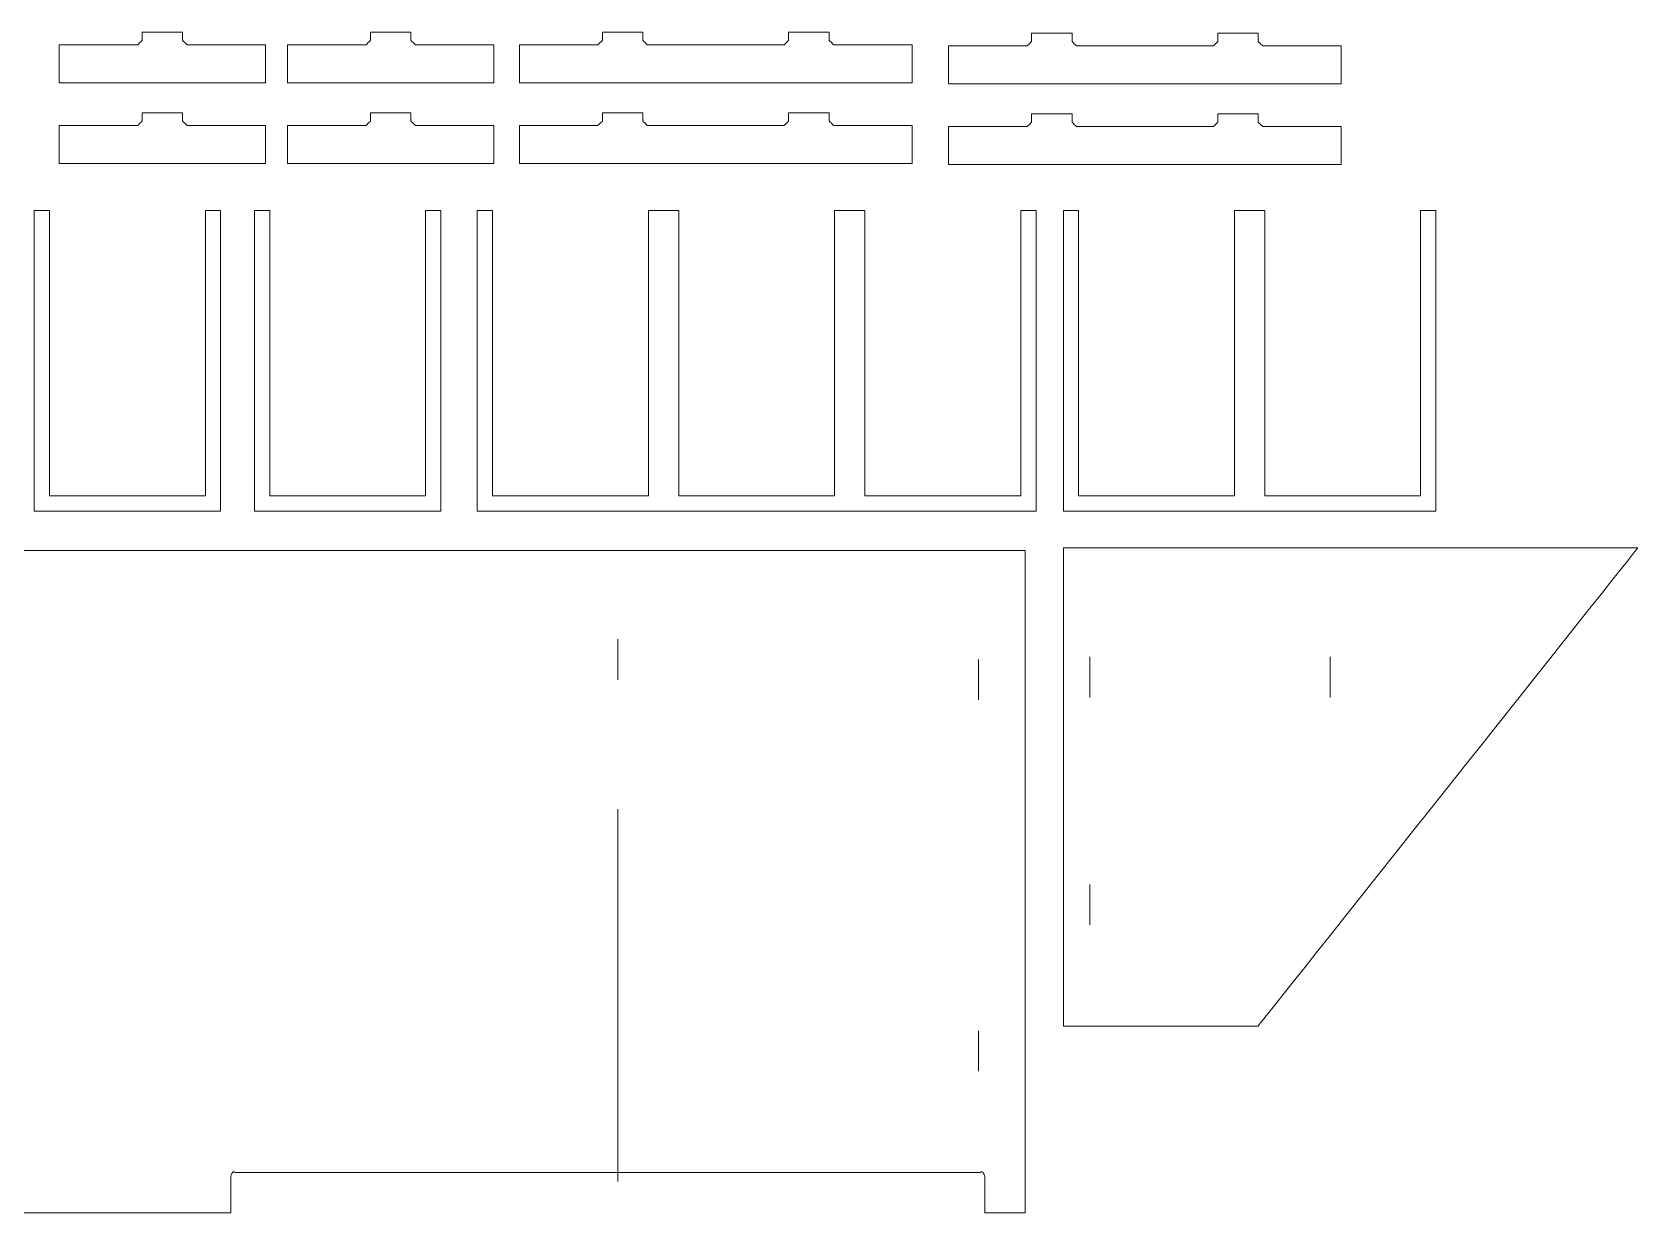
# Model space of a CAD drawing. Header units: millimetres. Extents: x -209 to 222, y -106 to 104.
# Drawn here: x -63.5 to 222, y -105.6 to 104.4 of the extents above; entities that cross this region are included whole.
import ezdxf

# ---------------------------------------------------------------- set-up
doc = ezdxf.new("R2010")
doc.units = ezdxf.units.MM
doc.header["$MEASUREMENT"] = 0
doc.layers.add('Capa 1', color=7, linetype='Continuous')

msp = doc.modelspace()

# ---------------------------------------------------------------- linework, layer by layer
at = {"layer": 'Capa 1', "color": 93, "lineweight": 18}
for points, knots in [([(-58.7406, 95.417), (-58.7406, 95.4129), (-58.7372, 95.4095), (-58.7331, 95.4095), (-58.7331, 95.4095), (-58.7331, 95.4095), (-22.0281, 95.4095), (-22.0281, 95.4095), (-22.0281, 95.4095), (-22.024, 95.4095), (-22.0206, 95.4129), (-22.0206, 95.417), (-22.0206, 95.417), (-22.0206, 95.417), (-22.0206, 102.1522), (-22.0206, 102.1522), (-22.0206, 102.1522), (-22.0206, 102.1563), (-22.024, 102.1597), (-22.0281, 102.1597), (-22.0281, 102.1597), (-22.0281, 102.1597), (-35.9758, 102.1597), (-35.9758, 102.1597), (-35.9758, 102.1597), (-35.9799, 102.1597), (-35.9866, 102.1604), (-35.9907, 102.1612), (-35.9907, 102.1612), (-35.9907, 102.1612), (-36.7792, 102.9495), (-36.7792, 102.9495), (-36.7792, 102.9495), (-36.78, 102.9535), (-36.7807, 102.9602), (-36.7807, 102.9643), (-36.7807, 102.9643), (-36.7807, 102.9643), (-36.7807, 104.4022), (-36.7807, 104.4022), (-36.7807, 104.4022), (-36.7807, 104.4063), (-36.7841, 104.4097), (-36.7882, 104.4097), (-36.7882, 104.4097), (-36.7882, 104.4097), (-43.973, 104.4097), (-43.973, 104.4097), (-43.973, 104.4097), (-43.9771, 104.4097), (-43.9805, 104.4063), (-43.9805, 104.4022), (-43.9805, 104.4022), (-43.9805, 104.4022), (-43.9805, 102.9643), (-43.9805, 102.9643), (-43.9805, 102.9643), (-43.9805, 102.9602), (-43.9812, 102.9535), (-43.982, 102.9495), (-43.982, 102.9495), (-43.982, 102.9495), (-44.7703, 102.1612), (-44.7703, 102.1612), (-44.7703, 102.1612), (-44.7743, 102.1604), (-44.781, 102.1597), (-44.7852, 102.1597), (-44.7852, 102.1597), (-44.7852, 102.1597), (-58.7331, 102.1598), (-58.7331, 102.1598), (-58.7331, 102.1598), (-58.7372, 102.1598), (-58.7406, 102.1564), (-58.7406, 102.1523), (-58.7406, 102.1523), (-58.7406, 102.1523), (-58.7406, 95.417), (-58.7406, 95.417)], [0, 0, 0, 0, 0.04761905, 0.04761905, 0.04761905, 0.04761906, 0.0952381, 0.0952381, 0.0952381, 0.09523811, 0.14285714, 0.14285714, 0.14285714, 0.14285715, 0.19047619, 0.19047619, 0.19047619, 0.1904762, 0.23809524, 0.23809524, 0.23809524, 0.23809525, 0.28571429, 0.28571429, 0.28571429, 0.2857143, 0.33333333, 0.33333333, 0.33333333, 0.33333334, 0.38095238, 0.38095238, 0.38095238, 0.38095239, 0.42857143, 0.42857143, 0.42857143, 0.42857144, 0.47619048, 0.47619048, 0.47619048, 0.47619049, 0.52380952, 0.52380952, 0.52380952, 0.52380953, 0.57142857, 0.57142857, 0.57142857, 0.57142858, 0.61904762, 0.61904762, 0.61904762, 0.61904763, 0.66666667, 0.66666667, 0.66666667, 0.66666668, 0.71428571, 0.71428571, 0.71428571, 0.71428572, 0.76190476, 0.76190476, 0.76190476, 0.76190477, 0.80952381, 0.80952381, 0.80952381, 0.80952382, 0.85714286, 0.85714286, 0.85714286, 0.85714287, 0.9047619, 0.9047619, 0.9047619, 0.90476191, 1, 1, 1, 1]), ([(-18.136, 95.417), (-18.136, 95.4129), (-18.1326, 95.4095), (-18.1285, 95.4095), (-18.1285, 95.4095), (-18.1285, 95.4095), (18.5767, 95.4095), (18.5767, 95.4095), (18.5767, 95.4095), (18.5808, 95.4095), (18.5842, 95.4129), (18.5842, 95.417), (18.5842, 95.417), (18.5842, 95.417), (18.5842, 102.1522), (18.5842, 102.1522), (18.5842, 102.1522), (18.5842, 102.1563), (18.5808, 102.1597), (18.5767, 102.1597), (18.5767, 102.1597), (18.5767, 102.1597), (4.6287, 102.1597), (4.6287, 102.1597), (4.6287, 102.1597), (4.6246, 102.1597), (4.6179, 102.1604), (4.6138, 102.1612), (4.6138, 102.1612), (4.6138, 102.1612), (3.8255, 102.9495), (3.8255, 102.9495), (3.8255, 102.9495), (3.8247, 102.9535), (3.824, 102.9602), (3.824, 102.9643), (3.824, 102.9643), (3.824, 102.9643), (3.824, 104.4022), (3.824, 104.4022), (3.824, 104.4022), (3.824, 104.4063), (3.8206, 104.4097), (3.8165, 104.4097), (3.8165, 104.4097), (3.8165, 104.4097), (-3.3685, 104.4097), (-3.3685, 104.4097), (-3.3685, 104.4097), (-3.3726, 104.4097), (-3.376, 104.4063), (-3.376, 104.4022), (-3.376, 104.4022), (-3.376, 104.4022), (-3.376, 102.9643), (-3.376, 102.9643), (-3.376, 102.9643), (-3.376, 102.9602), (-3.3767, 102.9535), (-3.3775, 102.9495), (-3.3775, 102.9495), (-3.3775, 102.9495), (-4.1658, 102.1612), (-4.1658, 102.1612), (-4.1658, 102.1612), (-4.1698, 102.1604), (-4.1765, 102.1597), (-4.1807, 102.1597), (-4.1807, 102.1597), (-4.1807, 102.1597), (-18.1286, 102.1597), (-18.1286, 102.1597), (-18.1286, 102.1597), (-18.1327, 102.1597), (-18.1361, 102.1563), (-18.1361, 102.1522), (-18.1361, 102.1522), (-18.1361, 102.1522), (-18.136, 95.417), (-18.136, 95.417)], [0, 0, 0, 0, 0.04761905, 0.04761905, 0.04761905, 0.04761906, 0.0952381, 0.0952381, 0.0952381, 0.09523811, 0.14285714, 0.14285714, 0.14285714, 0.14285715, 0.19047619, 0.19047619, 0.19047619, 0.1904762, 0.23809524, 0.23809524, 0.23809524, 0.23809525, 0.28571429, 0.28571429, 0.28571429, 0.2857143, 0.33333333, 0.33333333, 0.33333333, 0.33333334, 0.38095238, 0.38095238, 0.38095238, 0.38095239, 0.42857143, 0.42857143, 0.42857143, 0.42857144, 0.47619048, 0.47619048, 0.47619048, 0.47619049, 0.52380952, 0.52380952, 0.52380952, 0.52380953, 0.57142857, 0.57142857, 0.57142857, 0.57142858, 0.61904762, 0.61904762, 0.61904762, 0.61904763, 0.66666667, 0.66666667, 0.66666667, 0.66666668, 0.71428571, 0.71428571, 0.71428571, 0.71428572, 0.76190476, 0.76190476, 0.76190476, 0.76190477, 0.80952381, 0.80952381, 0.80952381, 0.80952382, 0.85714286, 0.85714286, 0.85714286, 0.85714287, 0.9047619, 0.9047619, 0.9047619, 0.90476191, 1, 1, 1, 1]), ([(92.9465, 95.4101), (92.9506, 95.4101), (92.954, 95.4135), (92.954, 95.4176), (92.954, 95.4176), (92.954, 95.4176), (92.954, 102.1526), (92.954, 102.1526), (92.954, 102.1526), (92.954, 102.1567), (92.9506, 102.1601), (92.9465, 102.1601), (92.9465, 102.1601), (92.9465, 102.1601), (78.9991, 102.16), (78.9991, 102.16), (78.9991, 102.16), (78.995, 102.16), (78.9883, 102.1607), (78.9842, 102.1615), (78.9842, 102.1615), (78.9842, 102.1615), (78.1957, 102.95), (78.1957, 102.95), (78.1957, 102.95), (78.1949, 102.954), (78.1942, 102.9607), (78.1942, 102.9648), (78.1942, 102.9648), (78.1942, 102.9648), (78.1942, 104.4024), (78.1942, 104.4024), (78.1942, 104.4024), (78.1942, 104.4065), (78.1908, 104.4099), (78.1867, 104.4099), (78.1867, 104.4099), (78.1867, 104.4099), (71.0017, 104.41), (71.0017, 104.41), (71.0017, 104.41), (70.9976, 104.41), (70.9942, 104.4066), (70.9942, 104.4025), (70.9942, 104.4025), (70.9942, 104.4025), (70.9942, 102.9649), (70.9942, 102.9649), (70.9942, 102.9649), (70.9942, 102.9608), (70.9936, 102.9541), (70.9927, 102.9501), (70.9927, 102.9501), (70.9927, 102.9501), (70.2042, 102.1616), (70.2042, 102.1616), (70.2042, 102.1616), (70.2002, 102.1608), (70.1935, 102.1601), (70.1893, 102.1601), (70.1893, 102.1601), (70.1893, 102.1601), (45.8786, 102.16), (45.8786, 102.16), (45.8786, 102.16), (45.8745, 102.16), (45.8678, 102.1607), (45.8637, 102.1615), (45.8637, 102.1615), (45.8637, 102.1615), (45.0754, 102.95), (45.0754, 102.95), (45.0754, 102.95), (45.0746, 102.954), (45.0739, 102.9607), (45.0739, 102.9648), (45.0739, 102.9648), (45.0739, 102.9648), (45.0739, 104.4024), (45.0739, 104.4024), (45.0739, 104.4024), (45.0739, 104.4065), (45.0705, 104.4099), (45.0664, 104.4099), (45.0664, 104.4099), (45.0664, 104.4099), (37.8817, 104.41), (37.8817, 104.41), (37.8817, 104.41), (37.8776, 104.41), (37.8742, 104.4066), (37.8742, 104.4025), (37.8742, 104.4025), (37.8742, 104.4025), (37.8742, 102.9649), (37.8742, 102.9649), (37.8742, 102.9649), (37.8742, 102.9608), (37.8735, 102.9541), (37.8727, 102.9501), (37.8727, 102.9501), (37.8727, 102.9501), (37.0844, 102.1616), (37.0844, 102.1616), (37.0844, 102.1616), (37.0804, 102.1608), (37.0737, 102.1601), (37.0695, 102.1601), (37.0695, 102.1601), (37.0695, 102.1601), (23.1213, 102.16), (23.1213, 102.16), (23.1213, 102.16), (23.1172, 102.16), (23.1138, 102.1566), (23.1138, 102.1525), (23.1138, 102.1525), (23.1138, 102.1525), (23.1138, 95.4175), (23.1138, 95.4175), (23.1138, 95.4175), (23.1138, 95.4134), (23.1172, 95.41), (23.1213, 95.41), (23.1213, 95.41), (23.1213, 95.41), (92.9465, 95.4101), (92.9465, 95.4101)], [0, 0, 0, 0, 0.03030303, 0.03030303, 0.03030303, 0.03030304, 0.06060606, 0.06060606, 0.06060606, 0.06060607, 0.09090909, 0.09090909, 0.09090909, 0.0909091, 0.12121212, 0.12121212, 0.12121212, 0.12121213, 0.15151515, 0.15151515, 0.15151515, 0.15151516, 0.18181818, 0.18181818, 0.18181818, 0.18181819, 0.21212121, 0.21212121, 0.21212121, 0.21212122, 0.24242424, 0.24242424, 0.24242424, 0.24242425, 0.27272727, 0.27272727, 0.27272727, 0.27272728, 0.3030303, 0.3030303, 0.3030303, 0.30303031, 0.33333333, 0.33333333, 0.33333333, 0.33333334, 0.36363636, 0.36363636, 0.36363636, 0.36363637, 0.39393939, 0.39393939, 0.39393939, 0.3939394, 0.42424242, 0.42424242, 0.42424242, 0.42424243, 0.45454545, 0.45454545, 0.45454545, 0.45454546, 0.48484848, 0.48484848, 0.48484848, 0.48484849, 0.51515152, 0.51515152, 0.51515152, 0.51515153, 0.54545455, 0.54545455, 0.54545455, 0.54545456, 0.57575758, 0.57575758, 0.57575758, 0.57575759, 0.60606061, 0.60606061, 0.60606061, 0.60606062, 0.63636364, 0.63636364, 0.63636364, 0.63636365, 0.66666667, 0.66666667, 0.66666667, 0.66666668, 0.6969697, 0.6969697, 0.6969697, 0.69696971, 0.72727273, 0.72727273, 0.72727273, 0.72727274, 0.75757576, 0.75757576, 0.75757576, 0.75757577, 0.78787879, 0.78787879, 0.78787879, 0.7878788, 0.81818182, 0.81818182, 0.81818182, 0.81818183, 0.84848485, 0.84848485, 0.84848485, 0.84848486, 0.87878788, 0.87878788, 0.87878788, 0.87878789, 0.90909091, 0.90909091, 0.90909091, 0.90909092, 0.93939394, 0.93939394, 0.93939394, 0.93939395, 1, 1, 1, 1]), ([(169.2707, 95.1978), (169.2748, 95.1978), (169.2782, 95.2012), (169.2782, 95.2053), (169.2782, 95.2053), (169.2782, 95.2053), (169.2782, 101.9403), (169.2782, 101.9403), (169.2782, 101.9403), (169.2782, 101.9444), (169.2748, 101.9478), (169.2707, 101.9478), (169.2707, 101.9478), (169.2707, 101.9478), (155.323, 101.9478), (155.323, 101.9478), (155.323, 101.9478), (155.3189, 101.9478), (155.3122, 101.9485), (155.3081, 101.9493), (155.3081, 101.9493), (155.3081, 101.9493), (154.5196, 102.7378), (154.5196, 102.7378), (154.5196, 102.7378), (154.5188, 102.7418), (154.5181, 102.7485), (154.5181, 102.7526), (154.5181, 102.7526), (154.5181, 102.7526), (154.5181, 104.1903), (154.5181, 104.1903), (154.5181, 104.1903), (154.5181, 104.1944), (154.5147, 104.1978), (154.5106, 104.1978), (154.5106, 104.1978), (154.5106, 104.1978), (147.3258, 104.1978), (147.3258, 104.1978), (147.3258, 104.1978), (147.3217, 104.1978), (147.3183, 104.1944), (147.3183, 104.1903), (147.3183, 104.1903), (147.3183, 104.1903), (147.3183, 102.7527), (147.3183, 102.7527), (147.3183, 102.7527), (147.3183, 102.7486), (147.3176, 102.7419), (147.3168, 102.7379), (147.3168, 102.7379), (147.3168, 102.7379), (146.5285, 101.9494), (146.5285, 101.9494), (146.5285, 101.9494), (146.5245, 101.9486), (146.5178, 101.9479), (146.5137, 101.9479), (146.5137, 101.9479), (146.5137, 101.9479), (122.2031, 101.9478), (122.2031, 101.9478), (122.2031, 101.9478), (122.199, 101.9478), (122.1923, 101.9485), (122.1882, 101.9493), (122.1882, 101.9493), (122.1882, 101.9493), (121.3997, 102.7378), (121.3997, 102.7378), (121.3997, 102.7378), (121.3989, 102.7418), (121.3982, 102.7485), (121.3982, 102.7526), (121.3982, 102.7526), (121.3982, 102.7526), (121.3982, 104.1903), (121.3982, 104.1903), (121.3982, 104.1903), (121.3982, 104.1944), (121.3948, 104.1978), (121.3907, 104.1978), (121.3907, 104.1978), (121.3907, 104.1978), (114.2059, 104.1978), (114.2059, 104.1978), (114.2059, 104.1978), (114.2018, 104.1978), (114.1984, 104.1944), (114.1984, 104.1903), (114.1984, 104.1903), (114.1984, 104.1903), (114.1984, 102.7527), (114.1984, 102.7527), (114.1984, 102.7527), (114.1984, 102.7486), (114.1977, 102.7419), (114.1969, 102.7379), (114.1969, 102.7379), (114.1969, 102.7379), (113.4084, 101.9494), (113.4084, 101.9494), (113.4084, 101.9494), (113.4044, 101.9486), (113.3977, 101.9479), (113.3936, 101.9479), (113.3936, 101.9479), (113.3936, 101.9479), (99.4458, 101.9478), (99.4458, 101.9478), (99.4458, 101.9478), (99.4417, 101.9478), (99.4383, 101.9444), (99.4383, 101.9403), (99.4383, 101.9403), (99.4383, 101.9403), (99.4383, 95.2053), (99.4383, 95.2053), (99.4383, 95.2053), (99.4383, 95.2012), (99.4417, 95.1978), (99.4458, 95.1978), (99.4458, 95.1978), (99.4458, 95.1978), (169.2707, 95.1979), (169.2707, 95.1979), (169.2707, 95.1979), (169.2707, 95.1979), (169.2707, 95.1978), (169.2707, 95.1978)], [0, 0, 0, 0, 0.02941176, 0.02941176, 0.02941176, 0.02941177, 0.05882353, 0.05882353, 0.05882353, 0.05882354, 0.08823529, 0.08823529, 0.08823529, 0.0882353, 0.11764706, 0.11764706, 0.11764706, 0.11764707, 0.14705882, 0.14705882, 0.14705882, 0.14705883, 0.17647059, 0.17647059, 0.17647059, 0.1764706, 0.20588235, 0.20588235, 0.20588235, 0.20588236, 0.23529412, 0.23529412, 0.23529412, 0.23529413, 0.26470588, 0.26470588, 0.26470588, 0.26470589, 0.29411765, 0.29411765, 0.29411765, 0.29411766, 0.32352941, 0.32352941, 0.32352941, 0.32352942, 0.35294118, 0.35294118, 0.35294118, 0.35294119, 0.38235294, 0.38235294, 0.38235294, 0.38235295, 0.41176471, 0.41176471, 0.41176471, 0.41176472, 0.44117647, 0.44117647, 0.44117647, 0.44117648, 0.47058824, 0.47058824, 0.47058824, 0.47058825, 0.5, 0.5, 0.5, 0.50000001, 0.52941176, 0.52941176, 0.52941176, 0.52941177, 0.55882353, 0.55882353, 0.55882353, 0.55882354, 0.58823529, 0.58823529, 0.58823529, 0.5882353, 0.61764706, 0.61764706, 0.61764706, 0.61764707, 0.64705882, 0.64705882, 0.64705882, 0.64705883, 0.67647059, 0.67647059, 0.67647059, 0.6764706, 0.70588235, 0.70588235, 0.70588235, 0.70588236, 0.73529412, 0.73529412, 0.73529412, 0.73529413, 0.76470588, 0.76470588, 0.76470588, 0.76470589, 0.79411765, 0.79411765, 0.79411765, 0.79411766, 0.82352941, 0.82352941, 0.82352941, 0.82352942, 0.85294118, 0.85294118, 0.85294118, 0.85294119, 0.88235294, 0.88235294, 0.88235294, 0.88235295, 0.91176471, 0.91176471, 0.91176471, 0.91176472, 0.94117647, 0.94117647, 0.94117647, 0.94117648, 1, 1, 1, 1]), ([(-58.7406, 81.0679), (-58.7406, 81.0638), (-58.7372, 81.0604), (-58.7331, 81.0604), (-58.7331, 81.0604), (-58.7331, 81.0604), (-22.0281, 81.0604), (-22.0281, 81.0604), (-22.0281, 81.0604), (-22.024, 81.0604), (-22.0206, 81.0638), (-22.0206, 81.0679), (-22.0206, 81.0679), (-22.0206, 81.0679), (-22.0206, 87.8031), (-22.0206, 87.8031), (-22.0206, 87.8031), (-22.0206, 87.8072), (-22.024, 87.8106), (-22.0281, 87.8106), (-22.0281, 87.8106), (-22.0281, 87.8106), (-35.9758, 87.8106), (-35.9758, 87.8106), (-35.9758, 87.8106), (-35.9799, 87.8106), (-35.9866, 87.8113), (-35.9907, 87.8121), (-35.9907, 87.8121), (-35.9907, 87.8121), (-36.7792, 88.6004), (-36.7792, 88.6004), (-36.7792, 88.6004), (-36.78, 88.6044), (-36.7807, 88.6111), (-36.7807, 88.6152), (-36.7807, 88.6152), (-36.7807, 88.6152), (-36.7807, 90.0531), (-36.7807, 90.0531), (-36.7807, 90.0531), (-36.7807, 90.0572), (-36.7841, 90.0606), (-36.7882, 90.0606), (-36.7882, 90.0606), (-36.7882, 90.0606), (-43.973, 90.0606), (-43.973, 90.0606), (-43.973, 90.0606), (-43.9771, 90.0606), (-43.9805, 90.0572), (-43.9805, 90.0531), (-43.9805, 90.0531), (-43.9805, 90.0531), (-43.9805, 88.6152), (-43.9805, 88.6152), (-43.9805, 88.6152), (-43.9805, 88.6111), (-43.9812, 88.6044), (-43.982, 88.6004), (-43.982, 88.6004), (-43.982, 88.6004), (-44.7703, 87.8121), (-44.7703, 87.8121), (-44.7703, 87.8121), (-44.7743, 87.8113), (-44.781, 87.8106), (-44.7852, 87.8106), (-44.7852, 87.8106), (-44.7852, 87.8106), (-58.7331, 87.8106), (-58.7331, 87.8106), (-58.7331, 87.8106), (-58.7372, 87.8106), (-58.7406, 87.8072), (-58.7406, 87.8031), (-58.7406, 87.8031), (-58.7406, 87.8031), (-58.7406, 81.0679), (-58.7406, 81.0679)], [0, 0, 0, 0, 0.04761905, 0.04761905, 0.04761905, 0.04761906, 0.0952381, 0.0952381, 0.0952381, 0.09523811, 0.14285714, 0.14285714, 0.14285714, 0.14285715, 0.19047619, 0.19047619, 0.19047619, 0.1904762, 0.23809524, 0.23809524, 0.23809524, 0.23809525, 0.28571429, 0.28571429, 0.28571429, 0.2857143, 0.33333333, 0.33333333, 0.33333333, 0.33333334, 0.38095238, 0.38095238, 0.38095238, 0.38095239, 0.42857143, 0.42857143, 0.42857143, 0.42857144, 0.47619048, 0.47619048, 0.47619048, 0.47619049, 0.52380952, 0.52380952, 0.52380952, 0.52380953, 0.57142857, 0.57142857, 0.57142857, 0.57142858, 0.61904762, 0.61904762, 0.61904762, 0.61904763, 0.66666667, 0.66666667, 0.66666667, 0.66666668, 0.71428571, 0.71428571, 0.71428571, 0.71428572, 0.76190476, 0.76190476, 0.76190476, 0.76190477, 0.80952381, 0.80952381, 0.80952381, 0.80952382, 0.85714286, 0.85714286, 0.85714286, 0.85714287, 0.9047619, 0.9047619, 0.9047619, 0.90476191, 1, 1, 1, 1]), ([(-18.136, 81.0679), (-18.136, 81.0638), (-18.1326, 81.0604), (-18.1285, 81.0604), (-18.1285, 81.0604), (-18.1285, 81.0604), (18.5767, 81.0604), (18.5767, 81.0604), (18.5767, 81.0604), (18.5808, 81.0604), (18.5842, 81.0638), (18.5842, 81.0679), (18.5842, 81.0679), (18.5842, 81.0679), (18.5842, 87.8031), (18.5842, 87.8031), (18.5842, 87.8031), (18.5842, 87.8072), (18.5808, 87.8106), (18.5767, 87.8106), (18.5767, 87.8106), (18.5767, 87.8106), (4.6287, 87.8106), (4.6287, 87.8106), (4.6287, 87.8106), (4.6246, 87.8106), (4.6179, 87.8113), (4.6139, 87.8121), (4.6139, 87.8121), (4.6139, 87.8121), (3.8256, 88.6004), (3.8256, 88.6004), (3.8256, 88.6004), (3.8248, 88.6044), (3.8241, 88.6111), (3.8241, 88.6152), (3.8241, 88.6152), (3.8241, 88.6152), (3.8241, 90.0531), (3.8241, 90.0531), (3.8241, 90.0531), (3.8241, 90.0572), (3.8207, 90.0606), (3.8166, 90.0606), (3.8166, 90.0606), (3.8166, 90.0606), (-3.3685, 90.0606), (-3.3685, 90.0606), (-3.3685, 90.0606), (-3.3726, 90.0606), (-3.376, 90.0572), (-3.376, 90.0531), (-3.376, 90.0531), (-3.376, 90.0531), (-3.376, 88.6152), (-3.376, 88.6152), (-3.376, 88.6152), (-3.376, 88.6111), (-3.3767, 88.6044), (-3.3775, 88.6004), (-3.3775, 88.6004), (-3.3775, 88.6004), (-4.1658, 87.8121), (-4.1658, 87.8121), (-4.1658, 87.8121), (-4.1698, 87.8113), (-4.1765, 87.8106), (-4.1806, 87.8106), (-4.1806, 87.8106), (-4.1806, 87.8106), (-18.1286, 87.8106), (-18.1286, 87.8106), (-18.1286, 87.8106), (-18.1327, 87.8106), (-18.1361, 87.8072), (-18.1361, 87.8031), (-18.1361, 87.8031), (-18.1361, 87.8031), (-18.1361, 81.0679), (-18.1361, 81.0679), (-18.1361, 81.0679), (-18.1361, 81.0679), (-18.136, 81.0679), (-18.136, 81.0679)], [0, 0, 0, 0, 0.04545455, 0.04545455, 0.04545455, 0.04545456, 0.09090909, 0.09090909, 0.09090909, 0.0909091, 0.13636364, 0.13636364, 0.13636364, 0.13636365, 0.18181818, 0.18181818, 0.18181818, 0.18181819, 0.22727273, 0.22727273, 0.22727273, 0.22727274, 0.27272727, 0.27272727, 0.27272727, 0.27272728, 0.31818182, 0.31818182, 0.31818182, 0.31818183, 0.36363636, 0.36363636, 0.36363636, 0.36363637, 0.40909091, 0.40909091, 0.40909091, 0.40909092, 0.45454545, 0.45454545, 0.45454545, 0.45454546, 0.5, 0.5, 0.5, 0.50000001, 0.54545455, 0.54545455, 0.54545455, 0.54545456, 0.59090909, 0.59090909, 0.59090909, 0.5909091, 0.63636364, 0.63636364, 0.63636364, 0.63636365, 0.68181818, 0.68181818, 0.68181818, 0.68181819, 0.72727273, 0.72727273, 0.72727273, 0.72727274, 0.77272727, 0.77272727, 0.77272727, 0.77272728, 0.81818182, 0.81818182, 0.81818182, 0.81818183, 0.86363636, 0.86363636, 0.86363636, 0.86363637, 0.90909091, 0.90909091, 0.90909091, 0.90909092, 1, 1, 1, 1]), ([(92.9465, 81.0611), (92.9506, 81.0611), (92.954, 81.0645), (92.954, 81.0686), (92.954, 81.0686), (92.954, 81.0686), (92.954, 87.8036), (92.954, 87.8036), (92.954, 87.8036), (92.954, 87.8077), (92.9506, 87.8111), (92.9465, 87.8111), (92.9465, 87.8111), (92.9465, 87.8111), (78.9991, 87.811), (78.9991, 87.811), (78.9991, 87.811), (78.995, 87.811), (78.9883, 87.8117), (78.9842, 87.8125), (78.9842, 87.8125), (78.9842, 87.8125), (78.1957, 88.601), (78.1957, 88.601), (78.1957, 88.601), (78.1949, 88.605), (78.1942, 88.6117), (78.1942, 88.6158), (78.1942, 88.6158), (78.1942, 88.6158), (78.1942, 90.0534), (78.1942, 90.0534), (78.1942, 90.0534), (78.1942, 90.0575), (78.1908, 90.0609), (78.1867, 90.0609), (78.1867, 90.0609), (78.1867, 90.0609), (71.0017, 90.061), (71.0017, 90.061), (71.0017, 90.061), (70.9976, 90.061), (70.9942, 90.0576), (70.9942, 90.0535), (70.9942, 90.0535), (70.9942, 90.0535), (70.9942, 88.6159), (70.9942, 88.6159), (70.9942, 88.6159), (70.9942, 88.6118), (70.9936, 88.6051), (70.9927, 88.6011), (70.9927, 88.6011), (70.9927, 88.6011), (70.2042, 87.8126), (70.2042, 87.8126), (70.2042, 87.8126), (70.2002, 87.8118), (70.1935, 87.8111), (70.1893, 87.8111), (70.1893, 87.8111), (70.1893, 87.8111), (45.8786, 87.811), (45.8786, 87.811), (45.8786, 87.811), (45.8745, 87.811), (45.8678, 87.8117), (45.8637, 87.8125), (45.8637, 87.8125), (45.8637, 87.8125), (45.0754, 88.601), (45.0754, 88.601), (45.0754, 88.601), (45.0746, 88.605), (45.0739, 88.6117), (45.0739, 88.6158), (45.0739, 88.6158), (45.0739, 88.6158), (45.0739, 90.0534), (45.0739, 90.0534), (45.0739, 90.0534), (45.0739, 90.0575), (45.0705, 90.0609), (45.0664, 90.0609), (45.0664, 90.0609), (45.0664, 90.0609), (37.8817, 90.061), (37.8817, 90.061), (37.8817, 90.061), (37.8776, 90.061), (37.8742, 90.0576), (37.8742, 90.0535), (37.8742, 90.0535), (37.8742, 90.0535), (37.8742, 88.6159), (37.8742, 88.6159), (37.8742, 88.6159), (37.8742, 88.6118), (37.8735, 88.6051), (37.8727, 88.6011), (37.8727, 88.6011), (37.8727, 88.6011), (37.0844, 87.8126), (37.0844, 87.8126), (37.0844, 87.8126), (37.0804, 87.8118), (37.0737, 87.8111), (37.0695, 87.8111), (37.0695, 87.8111), (37.0695, 87.8111), (23.1213, 87.811), (23.1213, 87.811), (23.1213, 87.811), (23.1172, 87.811), (23.1138, 87.8076), (23.1138, 87.8035), (23.1138, 87.8035), (23.1138, 87.8035), (23.1138, 81.0685), (23.1138, 81.0685), (23.1138, 81.0685), (23.1138, 81.0644), (23.1172, 81.061), (23.1213, 81.061), (23.1213, 81.061), (23.1213, 81.061), (92.9465, 81.0611), (92.9465, 81.0611)], [0, 0, 0, 0, 0.03030303, 0.03030303, 0.03030303, 0.03030304, 0.06060606, 0.06060606, 0.06060606, 0.06060607, 0.09090909, 0.09090909, 0.09090909, 0.0909091, 0.12121212, 0.12121212, 0.12121212, 0.12121213, 0.15151515, 0.15151515, 0.15151515, 0.15151516, 0.18181818, 0.18181818, 0.18181818, 0.18181819, 0.21212121, 0.21212121, 0.21212121, 0.21212122, 0.24242424, 0.24242424, 0.24242424, 0.24242425, 0.27272727, 0.27272727, 0.27272727, 0.27272728, 0.3030303, 0.3030303, 0.3030303, 0.30303031, 0.33333333, 0.33333333, 0.33333333, 0.33333334, 0.36363636, 0.36363636, 0.36363636, 0.36363637, 0.39393939, 0.39393939, 0.39393939, 0.3939394, 0.42424242, 0.42424242, 0.42424242, 0.42424243, 0.45454545, 0.45454545, 0.45454545, 0.45454546, 0.48484848, 0.48484848, 0.48484848, 0.48484849, 0.51515152, 0.51515152, 0.51515152, 0.51515153, 0.54545455, 0.54545455, 0.54545455, 0.54545456, 0.57575758, 0.57575758, 0.57575758, 0.57575759, 0.60606061, 0.60606061, 0.60606061, 0.60606062, 0.63636364, 0.63636364, 0.63636364, 0.63636365, 0.66666667, 0.66666667, 0.66666667, 0.66666668, 0.6969697, 0.6969697, 0.6969697, 0.69696971, 0.72727273, 0.72727273, 0.72727273, 0.72727274, 0.75757576, 0.75757576, 0.75757576, 0.75757577, 0.78787879, 0.78787879, 0.78787879, 0.7878788, 0.81818182, 0.81818182, 0.81818182, 0.81818183, 0.84848485, 0.84848485, 0.84848485, 0.84848486, 0.87878788, 0.87878788, 0.87878788, 0.87878789, 0.90909091, 0.90909091, 0.90909091, 0.90909092, 0.93939394, 0.93939394, 0.93939394, 0.93939395, 1, 1, 1, 1]), ([(169.2707, 80.8488), (169.2748, 80.8488), (169.2782, 80.8522), (169.2782, 80.8563), (169.2782, 80.8563), (169.2782, 80.8563), (169.2782, 87.5913), (169.2782, 87.5913), (169.2782, 87.5913), (169.2782, 87.5954), (169.2748, 87.5988), (169.2707, 87.5988), (169.2707, 87.5988), (169.2707, 87.5988), (155.323, 87.5988), (155.323, 87.5988), (155.323, 87.5988), (155.3189, 87.5988), (155.3122, 87.5995), (155.3081, 87.6003), (155.3081, 87.6003), (155.3081, 87.6003), (154.5196, 88.3888), (154.5196, 88.3888), (154.5196, 88.3888), (154.5188, 88.3928), (154.5181, 88.3995), (154.5181, 88.4036), (154.5181, 88.4036), (154.5181, 88.4036), (154.5181, 89.8412), (154.5181, 89.8412), (154.5181, 89.8412), (154.5181, 89.8453), (154.5147, 89.8487), (154.5106, 89.8487), (154.5106, 89.8487), (154.5106, 89.8487), (147.3258, 89.8488), (147.3258, 89.8488), (147.3258, 89.8488), (147.3217, 89.8488), (147.3183, 89.8454), (147.3183, 89.8413), (147.3183, 89.8413), (147.3183, 89.8413), (147.3183, 88.4037), (147.3183, 88.4037), (147.3183, 88.4037), (147.3183, 88.3996), (147.3176, 88.3929), (147.3168, 88.3889), (147.3168, 88.3889), (147.3168, 88.3889), (146.5285, 87.6004), (146.5285, 87.6004), (146.5285, 87.6004), (146.5245, 87.5996), (146.5178, 87.5989), (146.5137, 87.5989), (146.5137, 87.5989), (146.5137, 87.5989), (122.2031, 87.5988), (122.2031, 87.5988), (122.2031, 87.5988), (122.199, 87.5988), (122.1923, 87.5995), (122.1882, 87.6003), (122.1882, 87.6003), (122.1882, 87.6003), (121.3997, 88.3888), (121.3997, 88.3888), (121.3997, 88.3888), (121.3989, 88.3928), (121.3982, 88.3995), (121.3982, 88.4036), (121.3982, 88.4036), (121.3982, 88.4036), (121.3982, 89.8412), (121.3982, 89.8412), (121.3982, 89.8412), (121.3982, 89.8453), (121.3948, 89.8487), (121.3907, 89.8487), (121.3907, 89.8487), (121.3907, 89.8487), (114.2059, 89.8488), (114.2059, 89.8488), (114.2059, 89.8488), (114.2018, 89.8488), (114.1984, 89.8454), (114.1984, 89.8413), (114.1984, 89.8413), (114.1984, 89.8413), (114.1984, 88.4037), (114.1984, 88.4037), (114.1984, 88.4037), (114.1984, 88.3996), (114.1977, 88.3929), (114.1969, 88.3889), (114.1969, 88.3889), (114.1969, 88.3889), (113.4084, 87.6004), (113.4084, 87.6004), (113.4084, 87.6004), (113.4044, 87.5996), (113.3977, 87.5989), (113.3936, 87.5989), (113.3936, 87.5989), (113.3936, 87.5989), (99.4458, 87.5988), (99.4458, 87.5988), (99.4458, 87.5988), (99.4417, 87.5988), (99.4383, 87.5954), (99.4383, 87.5913), (99.4383, 87.5913), (99.4383, 87.5913), (99.4383, 80.8563), (99.4383, 80.8563), (99.4383, 80.8563), (99.4383, 80.8522), (99.4417, 80.8488), (99.4458, 80.8488), (99.4458, 80.8488), (99.4458, 80.8488), (169.2707, 80.8488), (169.2707, 80.8488)], [0, 0, 0, 0, 0.03030303, 0.03030303, 0.03030303, 0.03030304, 0.06060606, 0.06060606, 0.06060606, 0.06060607, 0.09090909, 0.09090909, 0.09090909, 0.0909091, 0.12121212, 0.12121212, 0.12121212, 0.12121213, 0.15151515, 0.15151515, 0.15151515, 0.15151516, 0.18181818, 0.18181818, 0.18181818, 0.18181819, 0.21212121, 0.21212121, 0.21212121, 0.21212122, 0.24242424, 0.24242424, 0.24242424, 0.24242425, 0.27272727, 0.27272727, 0.27272727, 0.27272728, 0.3030303, 0.3030303, 0.3030303, 0.30303031, 0.33333333, 0.33333333, 0.33333333, 0.33333334, 0.36363636, 0.36363636, 0.36363636, 0.36363637, 0.39393939, 0.39393939, 0.39393939, 0.3939394, 0.42424242, 0.42424242, 0.42424242, 0.42424243, 0.45454545, 0.45454545, 0.45454545, 0.45454546, 0.48484848, 0.48484848, 0.48484848, 0.48484849, 0.51515152, 0.51515152, 0.51515152, 0.51515153, 0.54545455, 0.54545455, 0.54545455, 0.54545456, 0.57575758, 0.57575758, 0.57575758, 0.57575759, 0.60606061, 0.60606061, 0.60606061, 0.60606062, 0.63636364, 0.63636364, 0.63636364, 0.63636365, 0.66666667, 0.66666667, 0.66666667, 0.66666668, 0.6969697, 0.6969697, 0.6969697, 0.69696971, 0.72727273, 0.72727273, 0.72727273, 0.72727274, 0.75757576, 0.75757576, 0.75757576, 0.75757577, 0.78787879, 0.78787879, 0.78787879, 0.7878788, 0.81818182, 0.81818182, 0.81818182, 0.81818183, 0.84848485, 0.84848485, 0.84848485, 0.84848486, 0.87878788, 0.87878788, 0.87878788, 0.87878789, 0.90909091, 0.90909091, 0.90909091, 0.90909092, 0.93939394, 0.93939394, 0.93939394, 0.93939395, 1, 1, 1, 1]), ([(-32.7233, 72.6695), (-32.7274, 72.6695), (-32.7308, 72.6661), (-32.7308, 72.662), (-32.7308, 72.662), (-32.7308, 72.662), (-32.7308, 21.9171), (-32.7308, 21.9171), (-32.7308, 21.9171), (-32.7308, 21.913), (-32.7342, 21.9096), (-32.7383, 21.9096), (-32.7383, 21.9096), (-32.7383, 21.9096), (-60.4433, 21.9096), (-60.4433, 21.9096), (-60.4433, 21.9096), (-60.4474, 21.9096), (-60.4508, 21.913), (-60.4508, 21.9171), (-60.4508, 21.9171), (-60.4508, 21.9171), (-60.4508, 72.6621), (-60.4508, 72.6621), (-60.4508, 72.6621), (-60.4508, 72.6662), (-60.4542, 72.6696), (-60.4583, 72.6696), (-60.4583, 72.6696), (-60.4583, 72.6696), (-63.1432, 72.6696), (-63.1432, 72.6696), (-63.1432, 72.6696), (-63.1473, 72.6696), (-63.1507, 72.6662), (-63.1507, 72.6621), (-63.1507, 72.6621), (-63.1507, 72.6621), (-63.1507, 19.2173), (-63.1507, 19.2173), (-63.1507, 19.2173), (-63.1507, 19.2132), (-63.1473, 19.2098), (-63.1432, 19.2098), (-63.1432, 19.2098), (-63.1432, 19.2098), (-30.0385, 19.2098), (-30.0385, 19.2098), (-30.0385, 19.2098), (-30.0344, 19.2098), (-30.031, 19.2132), (-30.031, 19.2173), (-30.031, 19.2173), (-30.031, 19.2173), (-30.031, 72.6621), (-30.031, 72.6621), (-30.031, 72.6621), (-30.031, 72.6662), (-30.0344, 72.6696), (-30.0385, 72.6696), (-30.0385, 72.6696), (-30.0385, 72.6696), (-32.7233, 72.6696), (-32.7233, 72.6696), (-32.7233, 72.6696), (-32.7233, 72.6696), (-32.7233, 72.6695), (-32.7233, 72.6695)], [0, 0, 0, 0, 0.05555556, 0.05555556, 0.05555556, 0.05555557, 0.11111111, 0.11111111, 0.11111111, 0.11111112, 0.16666667, 0.16666667, 0.16666667, 0.16666668, 0.22222222, 0.22222222, 0.22222222, 0.22222223, 0.27777778, 0.27777778, 0.27777778, 0.27777779, 0.33333333, 0.33333333, 0.33333333, 0.33333334, 0.38888889, 0.38888889, 0.38888889, 0.3888889, 0.44444444, 0.44444444, 0.44444444, 0.44444445, 0.5, 0.5, 0.5, 0.50000001, 0.55555556, 0.55555556, 0.55555556, 0.55555557, 0.61111111, 0.61111111, 0.61111111, 0.61111112, 0.66666667, 0.66666667, 0.66666667, 0.66666668, 0.72222222, 0.72222222, 0.72222222, 0.72222223, 0.77777778, 0.77777778, 0.77777778, 0.77777779, 0.83333333, 0.83333333, 0.83333333, 0.83333334, 0.88888889, 0.88888889, 0.88888889, 0.8888889, 1, 1, 1, 1]), ([(6.4523, 72.6695), (6.4482, 72.6695), (6.4448, 72.6661), (6.4448, 72.662), (6.4448, 72.662), (6.4448, 72.662), (6.4448, 21.9171), (6.4448, 21.9171), (6.4448, 21.9171), (6.4448, 21.913), (6.4414, 21.9096), (6.4373, 21.9096), (6.4373, 21.9096), (6.4373, 21.9096), (-21.268, 21.9096), (-21.268, 21.9096), (-21.268, 21.9096), (-21.2721, 21.9096), (-21.2755, 21.913), (-21.2755, 21.9171), (-21.2755, 21.9171), (-21.2755, 21.9171), (-21.2755, 72.6621), (-21.2755, 72.6621), (-21.2755, 72.6621), (-21.2755, 72.6662), (-21.2789, 72.6696), (-21.283, 72.6696), (-21.283, 72.6696), (-21.283, 72.6696), (-23.9676, 72.6696), (-23.9676, 72.6696), (-23.9676, 72.6696), (-23.9717, 72.6696), (-23.9751, 72.6662), (-23.9751, 72.6621), (-23.9751, 72.6621), (-23.9751, 72.6621), (-23.9751, 19.2173), (-23.9751, 19.2173), (-23.9751, 19.2173), (-23.9751, 19.2132), (-23.9717, 19.2098), (-23.9676, 19.2098), (-23.9676, 19.2098), (-23.9676, 19.2098), (9.1371, 19.2098), (9.1371, 19.2098), (9.1371, 19.2098), (9.1412, 19.2098), (9.1446, 19.2132), (9.1446, 19.2173), (9.1446, 19.2173), (9.1446, 19.2173), (9.1446, 72.6621), (9.1446, 72.6621), (9.1446, 72.6621), (9.1446, 72.6662), (9.1412, 72.6696), (9.1371, 72.6696), (9.1371, 72.6696), (9.1371, 72.6696), (6.4523, 72.6696), (6.4523, 72.6696), (6.4523, 72.6696), (6.4523, 72.6696), (6.4523, 72.6695), (6.4523, 72.6695)], [0, 0, 0, 0, 0.05555556, 0.05555556, 0.05555556, 0.05555557, 0.11111111, 0.11111111, 0.11111111, 0.11111112, 0.16666667, 0.16666667, 0.16666667, 0.16666668, 0.22222222, 0.22222222, 0.22222222, 0.22222223, 0.27777778, 0.27777778, 0.27777778, 0.27777779, 0.33333333, 0.33333333, 0.33333333, 0.33333334, 0.38888889, 0.38888889, 0.38888889, 0.3888889, 0.44444444, 0.44444444, 0.44444444, 0.44444445, 0.5, 0.5, 0.5, 0.50000001, 0.55555556, 0.55555556, 0.55555556, 0.55555557, 0.61111111, 0.61111111, 0.61111111, 0.61111112, 0.66666667, 0.66666667, 0.66666667, 0.66666668, 0.72222222, 0.72222222, 0.72222222, 0.72222223, 0.77777778, 0.77777778, 0.77777778, 0.77777779, 0.83333333, 0.83333333, 0.83333333, 0.83333334, 0.88888889, 0.88888889, 0.88888889, 0.8888889, 1, 1, 1, 1]), ([(15.6363, 72.6696), (15.6322, 72.6696), (15.6288, 72.6662), (15.6288, 72.6621), (15.6288, 72.6621), (15.6288, 72.6621), (15.6288, 19.2173), (15.6288, 19.2173), (15.6288, 19.2173), (15.6288, 19.2132), (15.6322, 19.2098), (15.6363, 19.2098), (15.6363, 19.2098), (15.6363, 19.2098), (114.9812, 19.2098), (114.9812, 19.2098), (114.9812, 19.2098), (114.9853, 19.2098), (114.9887, 19.2132), (114.9887, 19.2173), (114.9887, 19.2173), (114.9887, 19.2173), (114.9887, 72.6621), (114.9887, 72.6621), (114.9887, 72.6621), (114.9887, 72.6662), (114.9853, 72.6696), (114.9812, 72.6696), (114.9812, 72.6696), (114.9812, 72.6696), (112.2963, 72.6696), (112.2963, 72.6696), (112.2963, 72.6696), (112.2922, 72.6696), (112.2888, 72.6662), (112.2888, 72.6621), (112.2888, 72.6621), (112.2888, 72.6621), (112.2888, 21.9174), (112.2888, 21.9174), (112.2888, 21.9174), (112.2888, 21.9133), (112.2854, 21.9099), (112.2813, 21.9099), (112.2813, 21.9099), (112.2813, 21.9099), (84.576, 21.9099), (84.576, 21.9099), (84.576, 21.9099), (84.5719, 21.9099), (84.5685, 21.9133), (84.5685, 21.9174), (84.5685, 21.9174), (84.5685, 21.9174), (84.5685, 72.6621), (84.5685, 72.6621), (84.5685, 72.6621), (84.5685, 72.6662), (84.5651, 72.6696), (84.561, 72.6696), (84.561, 72.6696), (84.561, 72.6696), (79.1761, 72.6696), (79.1761, 72.6696), (79.1761, 72.6696), (79.172, 72.6696), (79.1686, 72.6662), (79.1686, 72.6621), (79.1686, 72.6621), (79.1686, 72.6621), (79.1686, 21.9174), (79.1686, 21.9174), (79.1686, 21.9174), (79.1686, 21.9133), (79.1652, 21.9099), (79.1611, 21.9099), (79.1611, 21.9099), (79.1611, 21.9099), (51.4561, 21.9099), (51.4561, 21.9099), (51.4561, 21.9099), (51.452, 21.9099), (51.4486, 21.9133), (51.4486, 21.9174), (51.4486, 21.9174), (51.4486, 21.9174), (51.4486, 72.6621), (51.4486, 72.6621), (51.4486, 72.6621), (51.4486, 72.6662), (51.4452, 72.6696), (51.4411, 72.6696), (51.4411, 72.6696), (51.4411, 72.6696), (46.0564, 72.6696), (46.0564, 72.6696), (46.0564, 72.6696), (46.0523, 72.6696), (46.0489, 72.6662), (46.0489, 72.6621), (46.0489, 72.6621), (46.0489, 72.6621), (46.0489, 21.9174), (46.0489, 21.9174), (46.0489, 21.9174), (46.0489, 21.9133), (46.0455, 21.9099), (46.0414, 21.9099), (46.0414, 21.9099), (46.0414, 21.9099), (18.3362, 21.9099), (18.3362, 21.9099), (18.3362, 21.9099), (18.3321, 21.9099), (18.3287, 21.9133), (18.3287, 21.9174), (18.3287, 21.9174), (18.3287, 21.9174), (18.3287, 72.6621), (18.3287, 72.6621), (18.3287, 72.6621), (18.3287, 72.6662), (18.3253, 72.6696), (18.3212, 72.6696), (18.3212, 72.6696), (18.3212, 72.6696), (15.6363, 72.6696), (15.6363, 72.6696)], [0, 0, 0, 0, 0.03030303, 0.03030303, 0.03030303, 0.03030304, 0.06060606, 0.06060606, 0.06060606, 0.06060607, 0.09090909, 0.09090909, 0.09090909, 0.0909091, 0.12121212, 0.12121212, 0.12121212, 0.12121213, 0.15151515, 0.15151515, 0.15151515, 0.15151516, 0.18181818, 0.18181818, 0.18181818, 0.18181819, 0.21212121, 0.21212121, 0.21212121, 0.21212122, 0.24242424, 0.24242424, 0.24242424, 0.24242425, 0.27272727, 0.27272727, 0.27272727, 0.27272728, 0.3030303, 0.3030303, 0.3030303, 0.30303031, 0.33333333, 0.33333333, 0.33333333, 0.33333334, 0.36363636, 0.36363636, 0.36363636, 0.36363637, 0.39393939, 0.39393939, 0.39393939, 0.3939394, 0.42424242, 0.42424242, 0.42424242, 0.42424243, 0.45454545, 0.45454545, 0.45454545, 0.45454546, 0.48484848, 0.48484848, 0.48484848, 0.48484849, 0.51515152, 0.51515152, 0.51515152, 0.51515153, 0.54545455, 0.54545455, 0.54545455, 0.54545456, 0.57575758, 0.57575758, 0.57575758, 0.57575759, 0.60606061, 0.60606061, 0.60606061, 0.60606062, 0.63636364, 0.63636364, 0.63636364, 0.63636365, 0.66666667, 0.66666667, 0.66666667, 0.66666668, 0.6969697, 0.6969697, 0.6969697, 0.69696971, 0.72727273, 0.72727273, 0.72727273, 0.72727274, 0.75757576, 0.75757576, 0.75757576, 0.75757577, 0.78787879, 0.78787879, 0.78787879, 0.7878788, 0.81818182, 0.81818182, 0.81818182, 0.81818183, 0.84848485, 0.84848485, 0.84848485, 0.84848486, 0.87878788, 0.87878788, 0.87878788, 0.87878789, 0.90909091, 0.90909091, 0.90909091, 0.90909092, 0.93939394, 0.93939394, 0.93939394, 0.93939395, 1, 1, 1, 1]), ([(150.2747, 72.6695), (150.2706, 72.6695), (150.2672, 72.6661), (150.2672, 72.662), (150.2672, 72.662), (150.2672, 72.662), (150.2672, 21.9173), (150.2672, 21.9173), (150.2672, 21.9173), (150.2672, 21.9132), (150.2638, 21.9098), (150.2597, 21.9098), (150.2597, 21.9098), (150.2597, 21.9098), (122.5547, 21.9098), (122.5547, 21.9098), (122.5547, 21.9098), (122.5506, 21.9098), (122.5472, 21.9132), (122.5472, 21.9173), (122.5472, 21.9173), (122.5472, 21.9173), (122.5472, 72.662), (122.5472, 72.662), (122.5472, 72.662), (122.5472, 72.6661), (122.5438, 72.6695), (122.5397, 72.6695), (122.5397, 72.6695), (122.5397, 72.6695), (119.8548, 72.6695), (119.8548, 72.6695), (119.8548, 72.6695), (119.8507, 72.6695), (119.8473, 72.6661), (119.8473, 72.662), (119.8473, 72.662), (119.8473, 72.662), (119.8473, 19.2172), (119.8473, 19.2172), (119.8473, 19.2172), (119.8473, 19.2131), (119.8507, 19.2097), (119.8548, 19.2097), (119.8548, 19.2097), (119.8548, 19.2097), (186.0797, 19.2097), (186.0797, 19.2097), (186.0797, 19.2097), (186.0838, 19.2097), (186.0872, 19.2131), (186.0872, 19.2172), (186.0872, 19.2172), (186.0872, 19.2172), (186.0872, 72.662), (186.0872, 72.662), (186.0872, 72.662), (186.0872, 72.6661), (186.0838, 72.6695), (186.0797, 72.6695), (186.0797, 72.6695), (186.0797, 72.6695), (183.3951, 72.6695), (183.3951, 72.6695), (183.3951, 72.6695), (183.391, 72.6695), (183.3876, 72.6661), (183.3876, 72.662), (183.3876, 72.662), (183.3876, 72.662), (183.3876, 21.9173), (183.3876, 21.9173), (183.3876, 21.9173), (183.3876, 21.9132), (183.3842, 21.9098), (183.3801, 21.9098), (183.3801, 21.9098), (183.3801, 21.9098), (155.6749, 21.9098), (155.6749, 21.9098), (155.6749, 21.9098), (155.6708, 21.9098), (155.6674, 21.9132), (155.6674, 21.9173), (155.6674, 21.9173), (155.6674, 21.9173), (155.6674, 72.662), (155.6674, 72.662), (155.6674, 72.662), (155.6674, 72.6661), (155.664, 72.6695), (155.6599, 72.6695), (155.6599, 72.6695), (155.6599, 72.6695), (150.2747, 72.6695), (150.2747, 72.6695)], [0, 0, 0, 0, 0.04, 0.04, 0.04, 0.04000001, 0.08, 0.08, 0.08, 0.08000001, 0.12, 0.12, 0.12, 0.12000001, 0.16, 0.16, 0.16, 0.16000001, 0.2, 0.2, 0.2, 0.20000001, 0.24, 0.24, 0.24, 0.24000001, 0.28, 0.28, 0.28, 0.28000001, 0.32, 0.32, 0.32, 0.32000001, 0.36, 0.36, 0.36, 0.36000001, 0.4, 0.4, 0.4, 0.40000001, 0.44, 0.44, 0.44, 0.44000001, 0.48, 0.48, 0.48, 0.48000001, 0.52, 0.52, 0.52, 0.52000001, 0.56, 0.56, 0.56, 0.56000001, 0.6, 0.6, 0.6, 0.60000001, 0.64, 0.64, 0.64, 0.64000001, 0.68, 0.68, 0.68, 0.68000001, 0.72, 0.72, 0.72, 0.72000001, 0.76, 0.76, 0.76, 0.76000001, 0.8, 0.8, 0.8, 0.80000001, 0.84, 0.84, 0.84, 0.84000001, 0.88, 0.88, 0.88, 0.88000001, 0.92, 0.92, 0.92, 0.92000001, 1, 1, 1, 1]), ([(113.065, -105.6108), (113.0691, -105.6108), (113.0725, -105.6074), (113.0725, -105.6033), (113.0725, -105.6033), (113.0725, -105.6033), (113.0725, 12.2063), (113.0725, 12.2063), (113.0725, 12.2063), (113.0725, 12.2104), (113.0691, 12.2138), (113.065, 12.2138), (113.065, 12.2138), (113.065, 12.2138), (-209.12, 12.2138), (-209.12, 12.2138), (-209.12, 12.2138), (-209.1241, 12.2138), (-209.1275, 12.2104), (-209.1275, 12.2063), (-209.1275, 12.2063), (-209.1275, 12.2063), (-209.1275, -105.6033), (-209.1275, -105.6033), (-209.1275, -105.6033), (-209.1275, -105.6074), (-209.1241, -105.6108), (-209.12, -105.6108), (-209.12, -105.6108), (-209.12, -105.6108), (-28.2349, -105.6108), (-28.2349, -105.6108), (-28.2349, -105.6108), (-28.2308, -105.6108), (-28.2274, -105.6074), (-28.2274, -105.6033), (-28.2274, -105.6033), (-28.2274, -105.6033), (-28.2274, -99.2159), (-28.2274, -99.2159), (-28.2274, -99.2159), (-28.2274, -99.2118), (-28.2267, -99.2051), (-28.2259, -99.201), (-28.2259, -99.201), (-28.2259, -99.201), (-27.9617, -97.8795), (-27.43, -98.411), (-27.43, -98.411), (16.7384, -98.411), (60.9067, -98.411), (105.0751, -98.411), (105.0751, -98.411), (105.6069, -97.8795), (105.8713, -99.201), (105.8713, -99.201), (105.8713, -99.201), (105.8721, -99.205), (105.8728, -99.2117), (105.8728, -99.2159), (105.8728, -99.2159), (105.8728, -99.2159), (105.8728, -105.6033), (105.8728, -105.6033), (105.8728, -105.6033), (105.8728, -105.6074), (105.8762, -105.6108), (105.8803, -105.6108), (105.8803, -105.6108), (105.8803, -105.6108), (113.065, -105.6108), (113.065, -105.6108)], [0, 0, 0, 0, 0.05263158, 0.05263158, 0.05263158, 0.05263159, 0.10526316, 0.10526316, 0.10526316, 0.10526317, 0.15789474, 0.15789474, 0.15789474, 0.15789475, 0.21052632, 0.21052632, 0.21052632, 0.21052633, 0.26315789, 0.26315789, 0.26315789, 0.2631579, 0.31578947, 0.31578947, 0.31578947, 0.31578948, 0.36842105, 0.36842105, 0.36842105, 0.36842106, 0.42105263, 0.42105263, 0.42105263, 0.42105264, 0.47368421, 0.47368421, 0.47368421, 0.47368422, 0.52631579, 0.52631579, 0.52631579, 0.5263158, 0.57894737, 0.57894737, 0.57894737, 0.57894738, 0.63157895, 0.63157895, 0.63157895, 0.63157896, 0.68421053, 0.68421053, 0.68421053, 0.68421054, 0.73684211, 0.73684211, 0.73684211, 0.73684212, 0.78947368, 0.78947368, 0.78947368, 0.78947369, 0.84210526, 0.84210526, 0.84210526, 0.84210527, 0.89473684, 0.89473684, 0.89473684, 0.89473685, 1, 1, 1, 1]), ([(119.8473, 12.6669), (119.8473, 12.671), (119.8507, 12.6744), (119.8548, 12.6744), (119.8548, 12.6744), (119.8548, 12.6744), (222.0188, 12.6744), (222.0188, 12.6744), (222.0188, 12.6744), (222.0229, 12.6744), (222.0242, 12.6718), (222.0216, 12.6685), (222.0216, 12.6685), (222.0216, 12.6685), (154.5023, -72.3729), (154.5023, -72.3729), (154.5023, -72.3729), (154.4998, -72.3761), (154.4943, -72.3788), (154.4902, -72.3788), (154.4902, -72.3788), (154.4902, -72.3788), (119.8548, -72.3788), (119.8548, -72.3788), (119.8548, -72.3788), (119.8507, -72.3788), (119.8473, -72.3754), (119.8473, -72.3713), (119.8473, -72.3713), (119.8473, -72.3713), (119.8473, 12.6669), (119.8473, 12.6669)], [0, 0, 0, 0, 0.11111111, 0.11111111, 0.11111111, 0.11111112, 0.22222222, 0.22222222, 0.22222222, 0.22222223, 0.33333333, 0.33333333, 0.33333333, 0.33333334, 0.44444444, 0.44444444, 0.44444444, 0.44444445, 0.55555556, 0.55555556, 0.55555556, 0.55555557, 0.66666667, 0.66666667, 0.66666667, 0.66666668, 0.77777778, 0.77777778, 0.77777778, 0.77777779, 1, 1, 1, 1])]:
    msp.add_open_spline(points, degree=3, knots=knots, dxfattribs=at)
at = {"layer": 'Capa 1', "color": 133, "lineweight": 18}
for points in [[(40.6225, -3.5759), (40.6225, -3.5759), (40.6225, -10.776), (40.6225, -10.776)], [(104.7474, -14.3758), (104.7474, -14.3758), (104.7474, -7.1757), (104.7474, -7.1757)], [(124.5725, -13.9154), (124.5725, -13.9154), (124.5725, -6.7155), (124.5725, -6.7155)], [(167.3224, -13.9154), (167.3224, -13.9154), (167.3224, -6.7155), (167.3224, -6.7155)], [(40.6225, -33.8289), (40.6225, -33.8289), (40.6225, -100.0124), (40.6225, -100.0124)], [(124.5725, -54.3788), (124.5725, -54.3788), (124.5725, -47.1789), (124.5725, -47.1789)], [(104.7474, -80.4108), (104.7474, -80.4108), (104.7474, -73.211), (104.7474, -73.211)]]:
    msp.add_open_spline(points, degree=3, dxfattribs=at)

doc.saveas('drawing.dxf')
